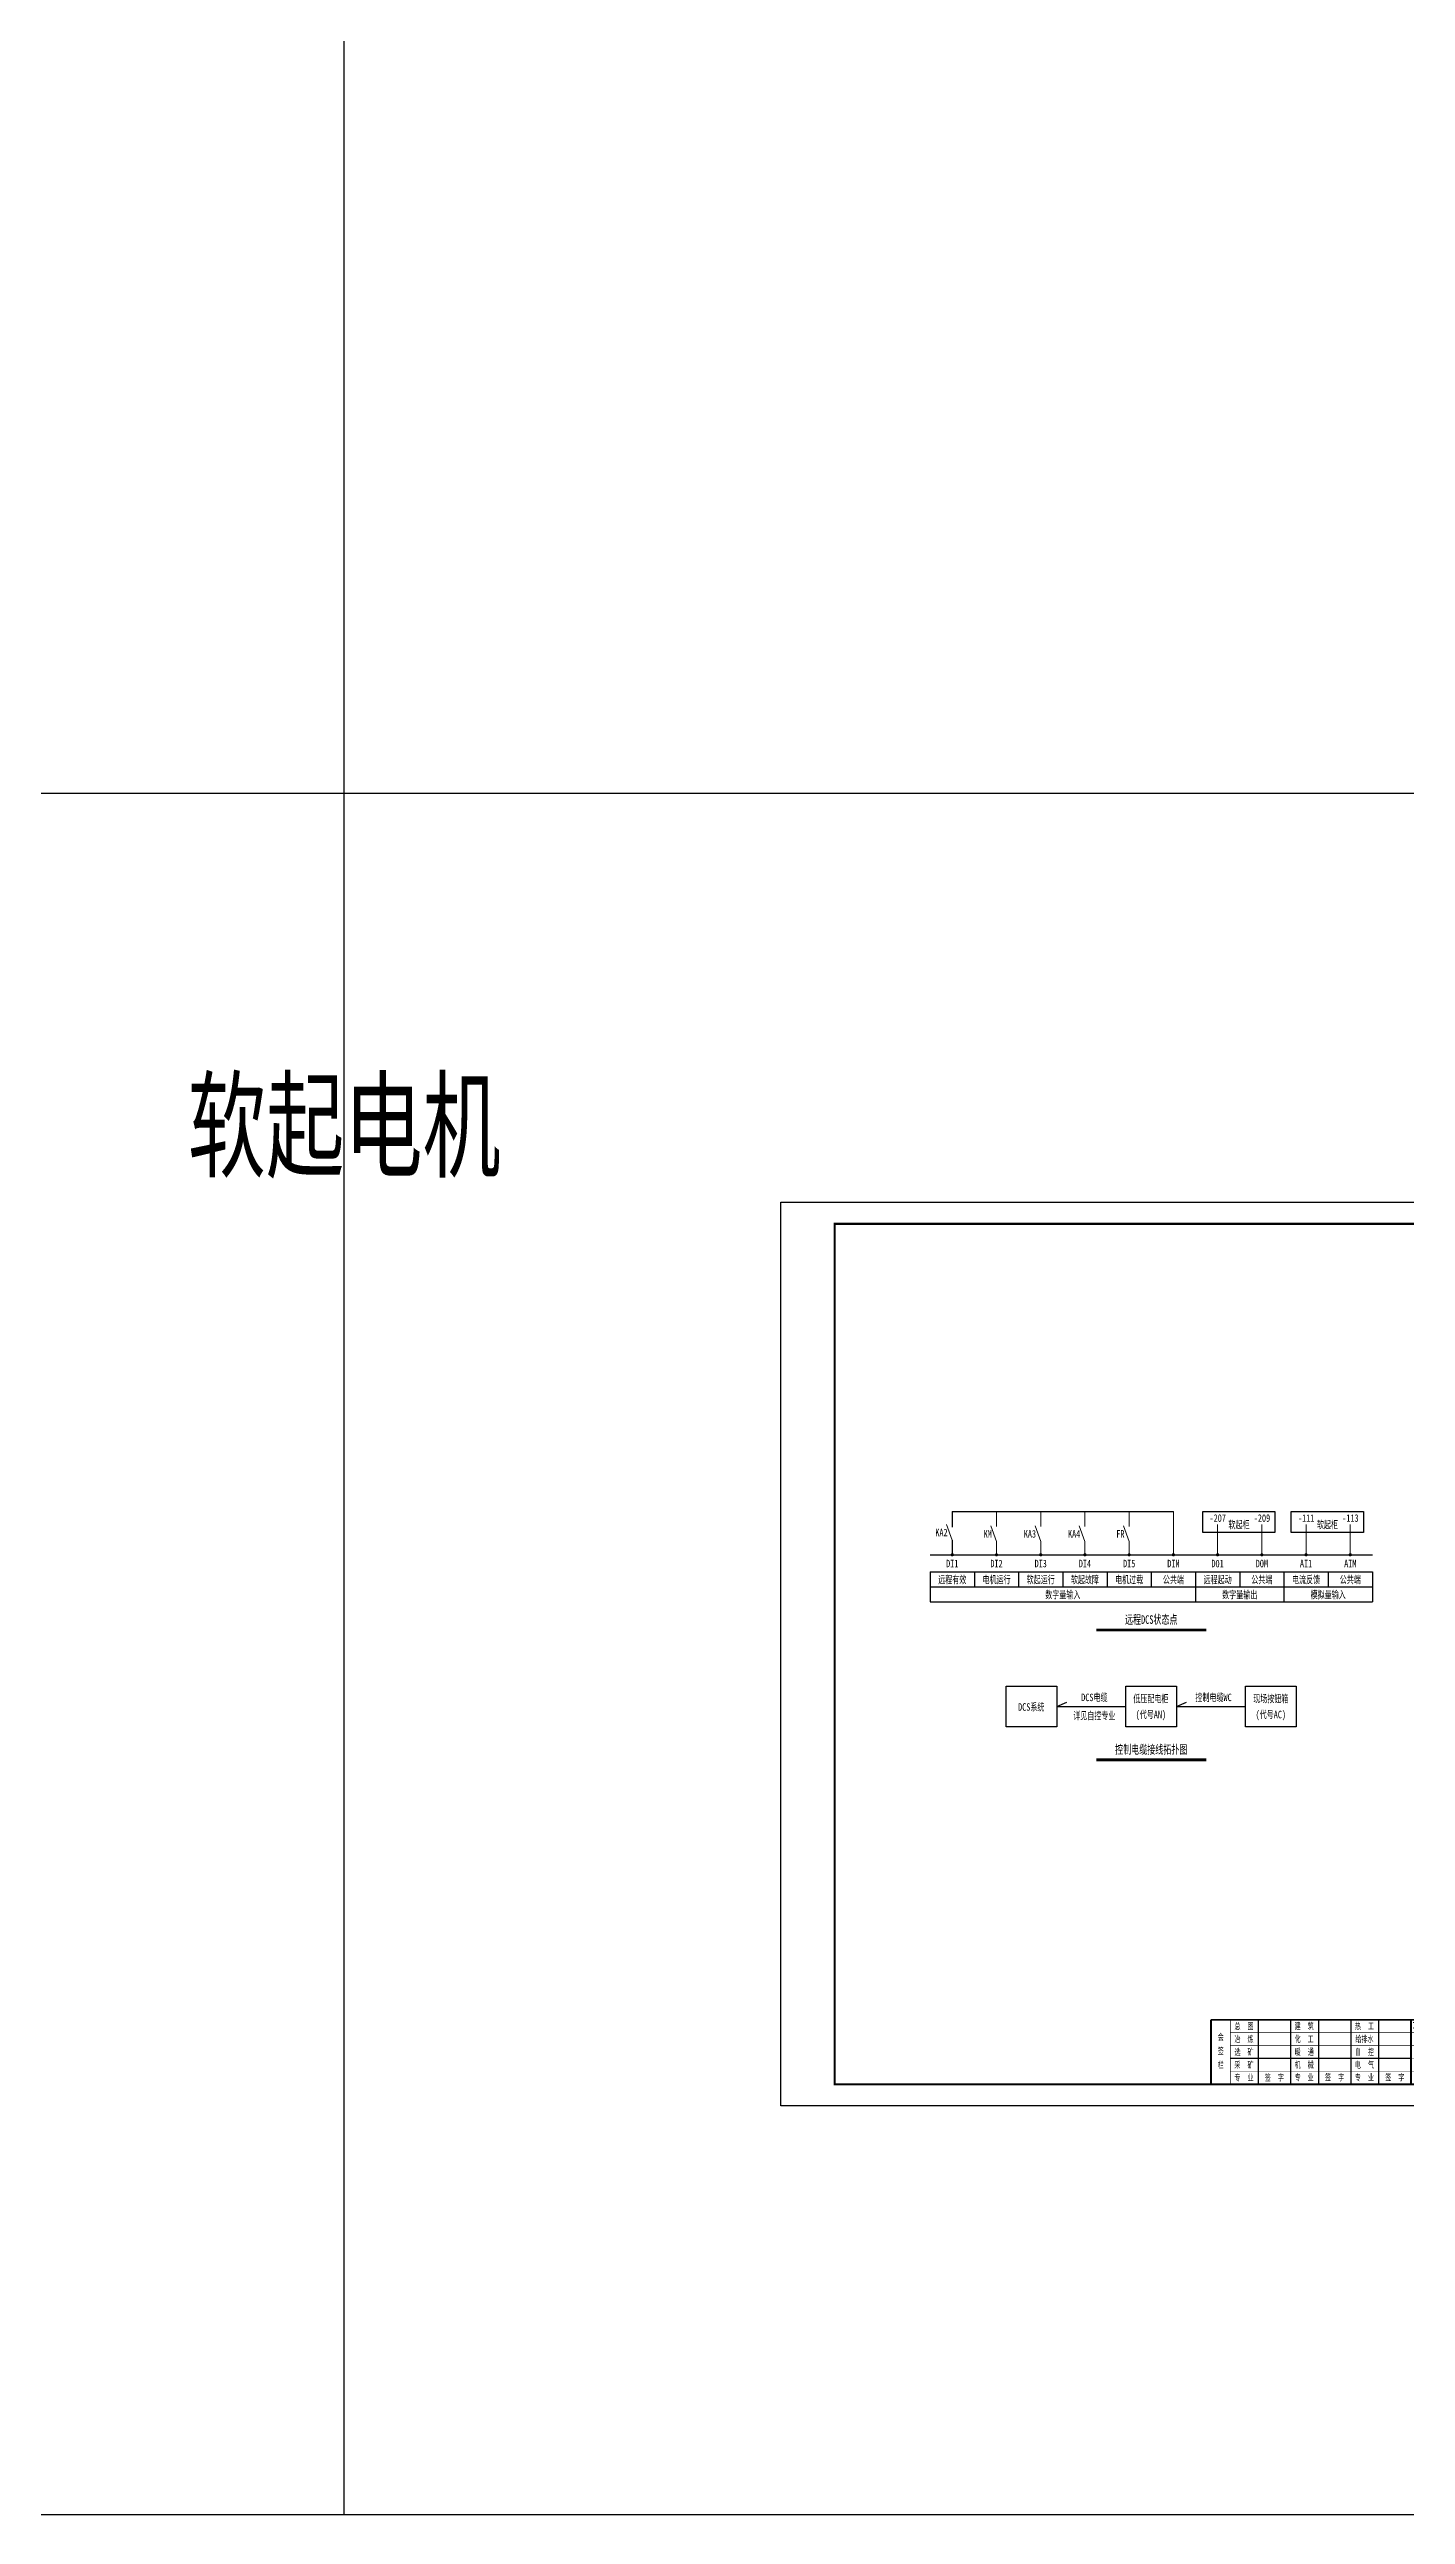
# Model space of a CAD drawing. Header units: millimetres. Extents: x -24326 to 675674, y 148048 to 606396.
# Drawn here: x 361955 to 425032, y 148048 to 262635 of the extents above; entities that cross this region are included whole.
import ezdxf
from ezdxf.enums import TextEntityAlignment as Align

# ---------------------------------------------------------------- set-up
doc = ezdxf.new("R2010")
doc.units = ezdxf.units.MM
for name, color, linetype, lineweight in [('CAXA0层', 7, 'Continuous', 25), ('SW', 8, 'Continuous', 20), ('TEXT', 4, 'Continuous', 0)]:
    doc.layers.add(name, color=color, linetype=linetype, lineweight=lineweight)
for name, color, linetype in [('动力平面设备层', 1, 'Continuous'), ('图框', 7, 'Continuous'), ('标注-照明', 7, 'Continuous'), ('照明平面导线层', 3, 'Continuous'), ('照明平面设备层', 1, 'Continuous')]:
    doc.layers.add(name, color=color, linetype=linetype)
doc.styles.add('HZ', font='simsun.ttf', dxfattribs={"width": 0.75})
doc.styles.add('标准', font='NSimSun.ttf', dxfattribs={"width": 0.667})

# ---------------------------------------------------------------- blocks, each defined once
blk = doc.blocks.new('3')
at = {"layer": 'TEXT', "color": 7, "lineweight": 25, "style": 'HZ', "width": 0.75}
for s, height, p in [('铜陵有色设计研究院有限责任公司', 400, (221501, 249018)), ('Tongling Nonferrous Design and Research Institute Co.,Ltd.', 200, (221613, 248659))]:
    blk.add_text(s, height=height, dxfattribs=at).set_placement(p)
blk = doc.blocks.new('铜陵有色图签02')
at = {"layer": '图框', "linetype": 'Continuous', "lineweight": 50}
for p, q in [((-38401, 3003), (-38401, 1)), ((-29100, 3001), (-29100, 0))]:
    blk.add_line(p, q, dxfattribs=at)
at = {"layer": '图框', "color": 7, "linetype": 'Continuous', "lineweight": 25}
for p, q in [((-36201, 3010), (-36201, 9)), ((-34701, 3010), (-34701, 9)), ((-33401, 3017), (-33401, 16)), ((-31901, 3017), (-31901, 16)), ((-30601, 3017), (-30601, 16)), ((-29100, 1201), (-37501, 1201))]:
    blk.add_line(p, q, dxfattribs=at)
at = {"layer": '图框', "color": 7, "linetype": 'Continuous', "lineweight": 35}
for p, q in [((-27300, 3001), (-27300, 1)), ((-21600, 1197), (-21600, -3)), ((-17100, 1200), (-17100, 0)), ((-15450, 0), (-15450, 1200)), ((-14550, 1200), (-14550, 0)), ((-12000, 1201), (-12000, 1)), ((-6900, 1202), (-6900, 2))]:
    blk.add_line(p, q, dxfattribs=at)
at = {"layer": '图框', "lineweight": 25}
blk.add_line((-17723, 1830), (-13223, 1830), dxfattribs=at)
at = {"layer": '图框', "lineweight": 70, "const_width": 70}
blk.add_lwpolyline([(-17980, 3001), (0, 3001), (-38401, 3001)], dxfattribs=at)
at = {"layer": '图框', "color": 7, "linetype": 'Continuous', "lineweight": 25, "const_width": 25}
for points in [[(-37501, 3000), (-37501, 0)], [(-23100, 2401), (-37501, 2401)], [(-25800, 3001), (-25800, 1)], [(-24300, 3001), (-24300, 1)], [(-23100, 1801), (-37501, 1801)], [(-23100, 1201), (-29100, 1201)], [(-12900, 600), (-18000, 600), (-37501, 600)], [(-602, 943), (-932, 371), (-272, 371), (-602, 943)]]:
    blk.add_lwpolyline(points, dxfattribs=at)
at = {"layer": '图框', "linetype": 'Continuous', "lineweight": 50, "const_width": 50}
for points in [[(-23100, 3001), (-23100, 1)], [(-18000, 3000), (-18000, 0)]]:
    blk.add_lwpolyline(points, dxfattribs=at)
at = {"layer": '图框', "lineweight": 50, "const_width": 50}
for points in [[(-12900, 3001), (-12900, 1)], [(-7800, 3001), (-7800, 1)], [(0, 3000), (0, 0)], [(-23100, 1200), (0, 1200)]]:
    blk.add_lwpolyline(points, dxfattribs=at)
at = {"layer": '图框', "lineweight": 25, "const_width": 35}
blk.add_lwpolyline([(-17723, 1930), (-13223, 1930)], dxfattribs=at)
at = {"layer": '图框', "color": 7, "linetype": 'Continuous', "lineweight": 35, "const_width": 25}
blk.add_lwpolyline([(-1200, 1201), (-1200, 0)], dxfattribs=at)
at = {"layer": '图框', "linetype": 'Continuous', "lineweight": 70, "const_width": 70}
blk.add_lwpolyline([(-38401, 1), (0, 0)], dxfattribs=at)
at = {"layer": '图框', "lineweight": 25}
blk.add_blockref('3', (-228268, -246986), dxfattribs=at)
at = {"layer": 'TEXT', "color": 7, "lineweight": 25, "style": '标准', "width": 0.667}
for s, height, p in [('会', 300, (-37942, 2054)), ('冶  炼', 300, (-36862, 1955)), ('总  图', 300, (-36862, 2555)), ('建  筑', 300, (-34062, 2562)), ('化  工', 300, (-34062, 1962)), ('给排水', 300, (-31262, 1962)), ('热  工', 300, (-31262, 2562)), ('项目负责人', 350, (-28197, 2541)), ('审  定', 350, (-28197, 1941)), ('签', 300, (-37942, 1404)), ('选  矿', 300, (-36862, 1355)), ('暖  通', 300, (-34062, 1362)), ('自  控', 300, (-31262, 1362)), ('审  核', 350, (-28197, 1341)), ('栏', 300, (-37942, 754)), ('采  矿', 300, (-36862, 754)), ('专  业', 300, (-36862, 170)), ('签  字', 300, (-35449, 170)), ('机  械', 300, (-34062, 761)), ('专  业', 300, (-34062, 177)), ('签  字', 300, (-32649, 177)), ('专  业', 300, (-31262, 177)), ('电  气', 300, (-31262, 761)), ('签  字', 300, (-29849, 177)), ('校  对', 350, (-28197, 741)), ('设  计', 350, (-28197, 139)), ('项目编号', 350, (-22343, 730)), ('设计阶段', 350, (-22343, 130)), ('专业', 350, (-17559, 730)), ('图幅', 350, (-17559, 130)), ('比例', 350, (-15009, 730)), ('日期', 350, (-15009, 130)), ('所属', 350, (-12438, 730)), ('图号', 350, (-12438, 130)), ('图号', 350, (-7339, 495))]:
    blk.add_text(s, height=height, dxfattribs=at).set_placement(p, align=Align.CENTER)

msp = doc.modelspace()

# ---------------------------------------------------------------- linework, layer by layer
at = {"color": 2, "linetype": 'ByBlock', "lineweight": -3, "ltscale": 100}
for p, q in [((375673.6, 148047.8), (375673.6, 548047.8)), ((675673.6, 228047.8), (-24326.4, 228047.8)), ((675673.6, 148047.8), (-24326.4, 148047.8))]:
    msp.add_line(p, q, dxfattribs=at)
at = {"color": 7, "linetype": 'ByBlock', "lineweight": 20, "const_width": 75}
for points in [[(403908, 192661.5, 1), (403983, 192661.5, 1)], [(405964.5, 192661.5, 1), (406039.5, 192661.5, 1)], [(408021, 192661.5, 1), (408096, 192661.5, 1)], [(410077.5, 192661.5, 1), (410152.5, 192661.5, 1)], [(412134, 192661.5, 1), (412209, 192661.5, 1)], [(414190.5, 192661.5, 1), (414265.5, 192661.5, 1)], [(416247, 192661.5, 1), (416322, 192661.5, 1)], [(418303.5, 192661.5, 1), (418378.5, 192661.5, 1)], [(420360, 192661.5, 1), (420435, 192661.5, 1)], [(422416.5, 192661.5, 1), (422491.5, 192661.5, 1)]]:
    msp.add_lwpolyline(points, format="xyb", close=True, dxfattribs=at)
at = {"layer": 'CAXA0层', "color": 2, "linetype": 'ByBlock', "lineweight": 40}
for p, q in [((410650.7, 189196.9), (415748.9, 189196.9)), ((410650.7, 183157.5), (415748.9, 183157.5))]:
    msp.add_line(p, q, dxfattribs=at)
at = {"layer": 'CAXA0层', "color": 2, "linetype": 'ByBlock', "lineweight": 0}
for p, q in [((410650.7, 189131.4), (415748.9, 189131.4)), ((410650.7, 183092), (415748.9, 183092))]:
    msp.add_line(p, q, dxfattribs=at)
at = {"layer": 'SW', "color": 7, "linetype": 'ByBlock', "lineweight": 25}
for p, q in [((402917.3, 191876.5), (423482.3, 191876.5)), ((402917.3, 191876.5), (402917.3, 190480.2)), ((404973.8, 191876.5), (404973.8, 191178.4)), ((407030.3, 191876.5), (407030.3, 191178.4)), ((409086.8, 191876.5), (409086.8, 191178.4)), ((411143.3, 191876.5), (411143.3, 191178.4)), ((413199.8, 191876.5), (413199.8, 191178.4)), ((415256.3, 191876.5), (415256.3, 190480.2)), ((417312.8, 191876.5), (417312.8, 191178.4)), ((419369.3, 191876.5), (419369.3, 190480.2)), ((421425.8, 191876.5), (421425.8, 191178.4)), ((423482.3, 191876.5), (423482.3, 190480.2)), ((402917.3, 191178.4), (423482.3, 191178.4)), ((402917.3, 190480.2), (423482.3, 190480.2))]:
    msp.add_line(p, q, dxfattribs=at)
at = {"layer": '动力平面设备层', "color": 3, "linetype": 'ByBlock', "lineweight": -3, "ltscale": 100}
for p, q in [((415589.6, 194669.2), (418948.2, 194669.2)), ((415589.6, 193696.8), (415589.6, 194669.2)), ((418948.2, 193696.8), (415589.6, 193696.8)), ((418948.2, 194669.2), (418948.2, 193696.8)), ((419702.6, 194669.2), (423061.2, 194669.2)), ((419702.6, 193696.8), (419702.6, 194669.2)), ((423061.2, 193696.8), (419702.6, 193696.8)), ((423061.2, 194669.2), (423061.2, 193696.8))]:
    msp.add_line(p, q, dxfattribs=at)
at = {"layer": '图框', "linetype": 'Continuous', "lineweight": 100, "const_width": 100}
msp.add_lwpolyline([(398473.6, 168047.8), (454373.6, 168047.8), (454373.6, 208047.8), (398473.6, 208047.8)], close=True, dxfattribs=at)
at = {"layer": '标注-照明', "linetype": 'ByBlock', "lineweight": 25, "ltscale": 100}
for p, q in [((403945.5, 194669.2), (403945.5, 193950.3)), ((403945.5, 194669.2), (414228, 194669.2)), ((402917.3, 192661.5), (423482.3, 192661.5)), ((403945.5, 193346.8), (403945.5, 192661.5)), ((408815.3, 185615.5), (409267.9, 185818.6)), ((414378, 185615.5), (414830.7, 185818.6)), ((408815.3, 185615.5), (412021.6, 185615.5)), ((414378, 185615.5), (417584.3, 185615.5))]:
    msp.add_line(p, q, dxfattribs=at)
for points in [[(408815.3, 184669.6), (406458.9, 184669.6), (406458.9, 186561.4), (408815.3, 186561.4)], [(414378, 184669.6), (412021.6, 184669.6), (412021.6, 186561.4), (414378, 186561.4)], [(419940.7, 184669.6), (417584.3, 184669.6), (417584.3, 186561.4), (419940.7, 186561.4)]]:
    msp.add_lwpolyline(points, close=True, dxfattribs=at)
at = {"layer": '照明平面导线层', "color": 0, "linetype": 'ByBlock', "lineweight": 20}
for p, q in [((403945.5, 193346.8), (403684.1, 194077.9)), ((406002, 193283), (405740.6, 194014.1)), ((406002, 193984.8), (406002, 194669.2)), ((408058.5, 193283), (407797.1, 194014.1)), ((408058.5, 193984.8), (408058.5, 194669.2)), ((410115, 193283), (409853.6, 194014.1)), ((410115, 193984.8), (410115, 194669.2)), ((412171.5, 193283), (411910.1, 194014.1)), ((412171.5, 193984.8), (412171.5, 194669.2)), ((414228, 192661.5), (414228, 194669.2)), ((416284.5, 192661.5), (416284.5, 194067.8)), ((418341, 192661.5), (418341, 194067.8)), ((420397.5, 192661.5), (420397.5, 194067.8)), ((422454, 192661.5), (422454, 194067.8)), ((406002, 192661.5), (406002, 193283)), ((408058.5, 192661.5), (408058.5, 193283)), ((410115, 192661.5), (410115, 193283)), ((412171.5, 192661.5), (412171.5, 193283))]:
    msp.add_line(p, q, dxfattribs=at)
at = {"layer": '照明平面设备层', "color": 0, "lineweight": -3, "ltscale": 100}
msp.add_lwpolyline([(395973.6, 209047.8), (455373.6, 209047.8), (455373.6, 167047.8), (395973.6, 167047.8)], close=True, dxfattribs=at)

# ---------------------------------------------------------------- block references
at = {"layer": '图框', "lineweight": 25}
msp.add_blockref('铜陵有色图签02', (454373.6, 168047.8), dxfattribs=at)

# ---------------------------------------------------------------- texts
at = {"layer": 'SW', "color": 4, "linetype": 'ByBlock', "lineweight": 25, "style": '标准', "width": 0.667}
for s, height, p in [('软起电机', 4000, (375673.6, 210627)), ('DCS系统', 350, (407618.8, 185413.4)), ('DCS电缆', 350, (410553.6, 185859.8)), ('低压配电柜', 350, (413181.5, 185801.6)), ('控制电缆WC', 350, (416094.8, 185859.8)), ('现场按钮箱', 350, (418758.3, 185801.6)), ('详见自控专业', 350, (410553.6, 185011.2)), ('(代号AN)', 350, (413181.5, 185062.7)), ('(代号AC)', 350, (418758.3, 185062.7))]:
    msp.add_text(s, height=height, dxfattribs=at).set_placement(p, align=Align.CENTER)
at = {"layer": 'SW', "color": 7, "linetype": 'ByBlock', "lineweight": 25, "style": '标准', "width": 0.667}
for s, p in [('KA2', (403728.6, 193699.2)), ('KM', (405785.1, 193635.4)), ('KA3', (407841.6, 193635.4)), ('KA4', (409898.1, 193635.4)), ('FR', (411954.6, 193635.4))]:
    msp.add_text(s, height=350, dxfattribs=at).set_placement(p, align=Align.MIDDLE_RIGHT)
for s, p in [('-207', (416290.2, 194194.9)), ('软起柜', (417278.9, 193888.9)), ('-209', (418346.7, 194194.9)), ('-111', (420403.2, 194194.9)), ('软起柜', (421391.9, 193888.9)), ('-113', (422459.7, 194194.9)), ('远程有效', (403946.1, 191332.6)), ('DI1', (403946.1, 192081.1)), ('电机运行', (406002.6, 191332.6)), ('DI2', (406002.6, 192081.1)), ('软起运行', (408059.1, 191332.6)), ('DI3', (408059.1, 192081.1)), ('软起故障', (410115.6, 191332.6)), ('DI4', (410115.6, 192081.1)), ('电机过载', (412172.1, 191332.6)), ('DI5', (412172.1, 192081.1)), ('公共端', (414228.6, 191332.6)), ('DIM', (414228.6, 192081.1)), ('远程起动', (416285.1, 191332.6)), ('D01', (416285.1, 192081.1)), ('公共端', (418341.6, 191332.6)), ('DOM', (418341.6, 192081.1)), ('电流反馈', (420398.1, 191332.6)), ('AI1', (420398.1, 192081.1)), ('公共端', (422454.6, 191332.6)), ('AIM', (422454.6, 192081.1)), ('数字量输入', (409086.8, 190634.4)), ('数字量输出', (417312.8, 190634.4)), ('模拟量输入', (421425.8, 190634.4))]:
    msp.add_text(s, height=350, dxfattribs=at).set_placement(p, align=Align.CENTER)
at = {"layer": 'SW', "color": 2, "linetype": 'ByBlock', "lineweight": 25, "style": '标准', "width": 0.667}
for s, p in [('远程DCS状态点', (413199.6, 189451.9)), ('控制电缆接线拓扑图', (413199.6, 183412.5))]:
    msp.add_text(s, height=400, dxfattribs=at).set_placement(p, align=Align.CENTER)

doc.saveas('drawing.dxf')
